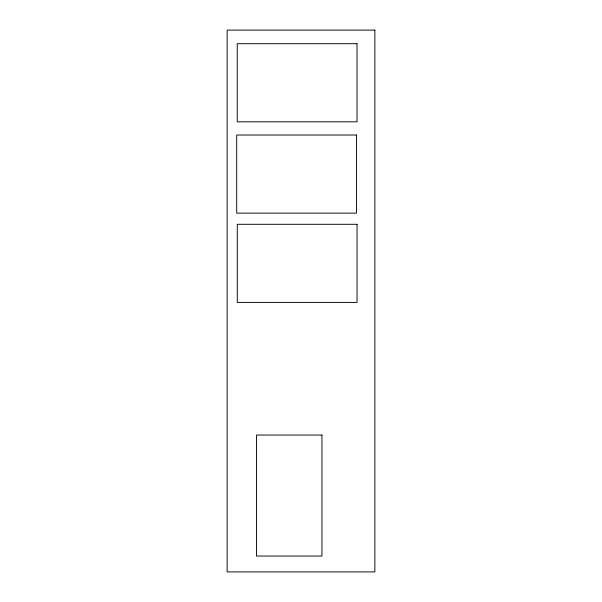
<?xml version="1.0" encoding="UTF-8"?>
<svg xmlns="http://www.w3.org/2000/svg" width="602" height="602" viewBox="0 0 602 602"><rect width="100%" height="100%" fill="white"/><g stroke="black" fill="none" stroke-linecap="round" stroke-linejoin="round"><path stroke-width="0.9" d="M374.858 30.1L227.142 30.1L227.142 571.9L374.858 571.9L374.858 30.1M357.009 43.698L237.248 43.698L237.248 121.815L357.009 121.815L357.009 43.698M356.459 135.014L236.699 135.014L236.699 213.138L356.459 213.138L356.459 135.014M357.039 224.298L237.278 224.298L237.278 302.422L357.039 302.422L357.039 224.298M321.957 435.043L256.52 435.043L256.52 556.037L321.957 556.037L321.957 435.043"/></g></svg>
